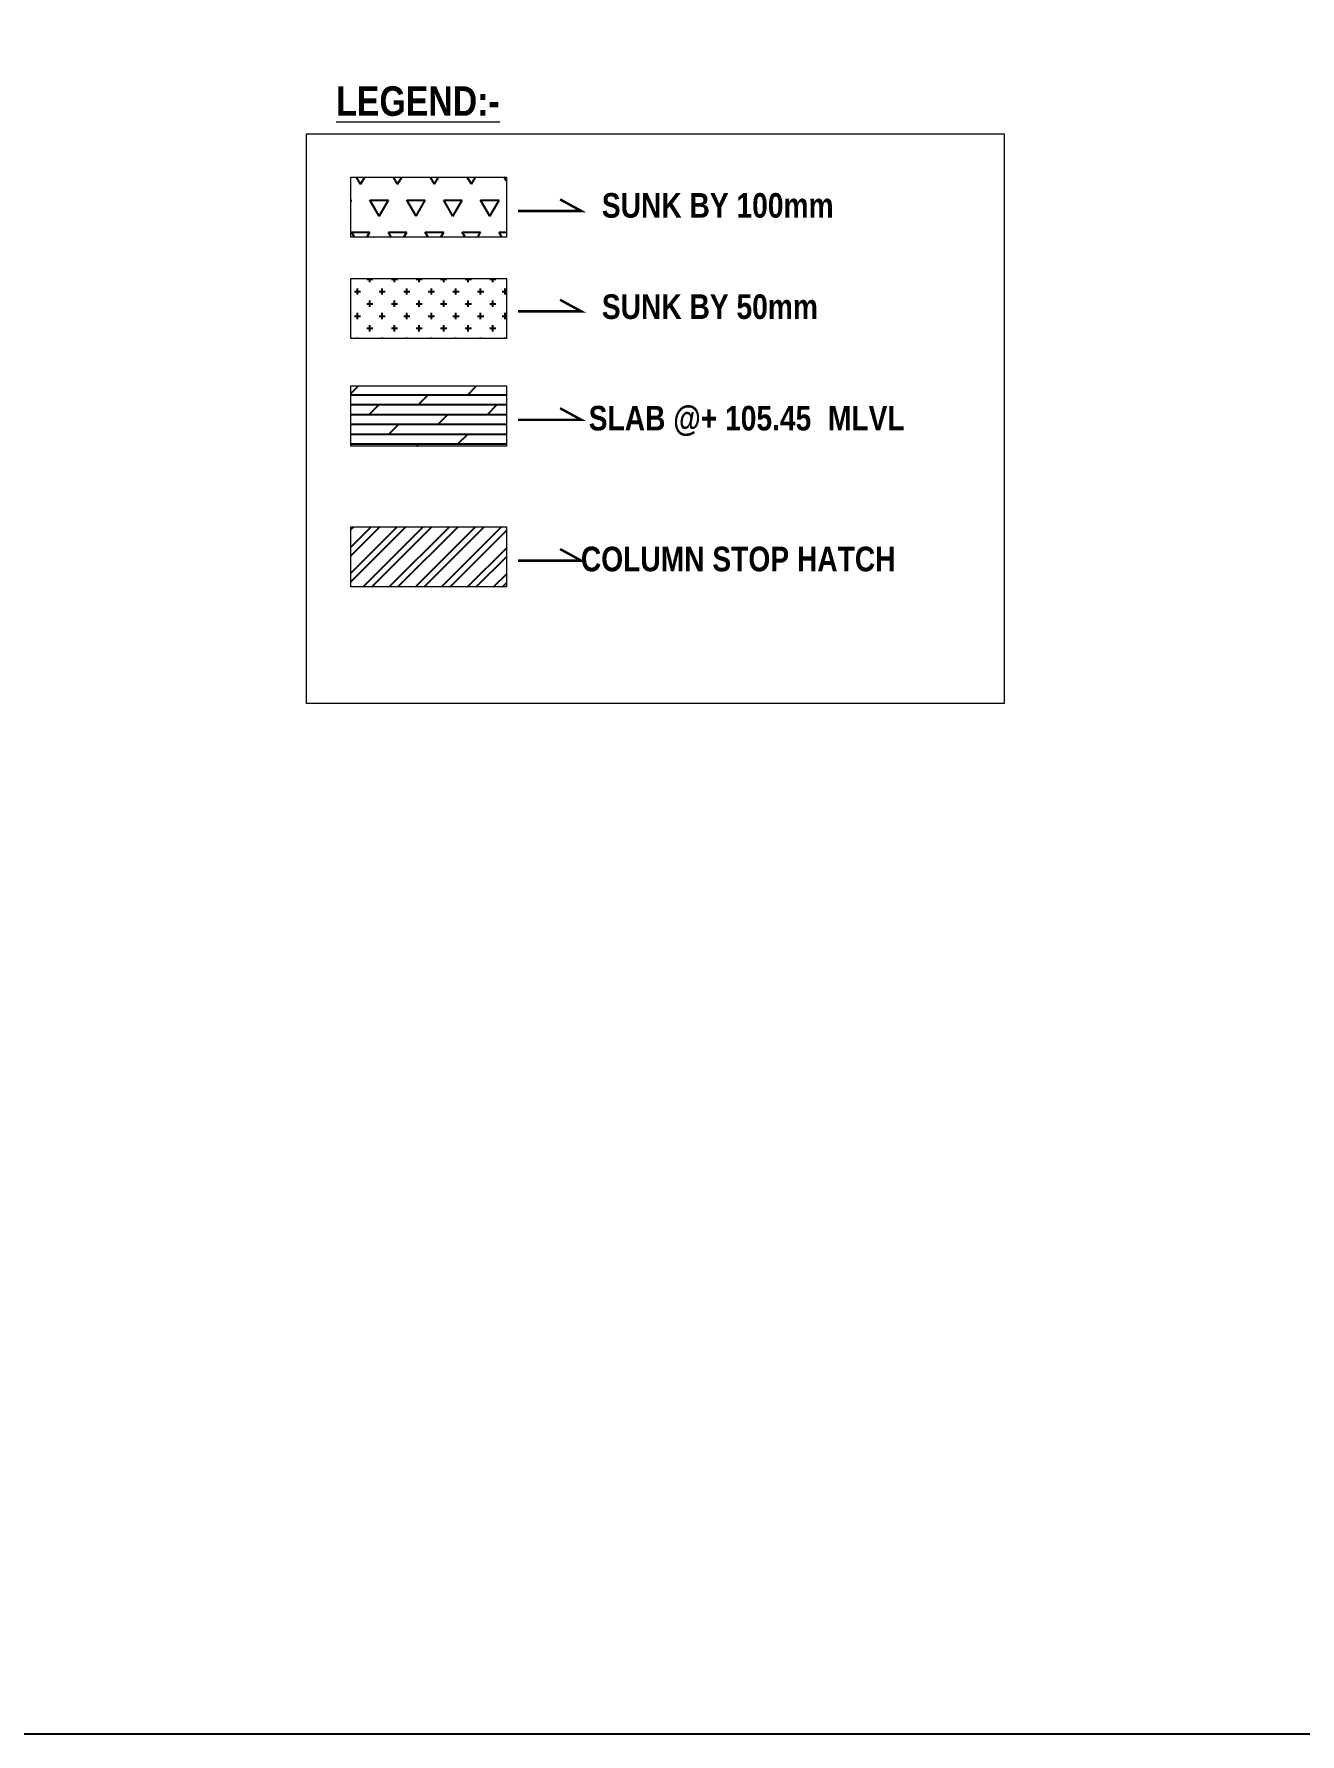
# Model space of a CAD drawing. Header units: millimetres. Extents: x 1798 to 243113, y 1193 to 150435.
# Drawn here: x 156944 to 169807, y 109480 to 126755 of the extents above; entities that cross this region are included whole.
import ezdxf

# ---------------------------------------------------------------- set-up
doc = ezdxf.new("R2010")
doc.units = ezdxf.units.MM
for name, color, linetype in [('A-WALL-PATT', 7, 'Continuous'), ('beam', 4, 'Continuous'), ('sub title', 22, 'Continuous'), ('TOILET SUNK BY80', 240, 'Continuous')]:
    doc.layers.add(name, color=color, linetype=linetype)
doc.layers.add('Column outline', color=5, linetype='Continuous', lineweight=0)
doc.styles.add('sd', font='ARIALNB.TTF')

msp = doc.modelspace()

# ---------------------------------------------------------------- hatches: boundary and pattern name
at = {"layer": 'A-WALL-PATT'}
h = msp.add_hatch(dxfattribs=at)
h.set_pattern_fill('CROSS', color=8, scale=500)
h.set_pattern_definition([(0, (97450.4, 144388.79), (125, 125), [62.5, -187.5]), (90, (97481.65, 144357.54), (-125, 125), [62.5, -187.5])])
h.paths.add_polyline_path([(160163, 124271.6), (161744.2, 124271.6), (161744.2, 123660.7), (160163, 123660.7)])
h = msp.add_hatch(dxfattribs=at)
h.set_pattern_fill('DOLMIT', color=8, scale=400)
h.set_pattern_definition([(0, (97450.4, 144388.79), (0, 100), []), (45, (97450.4, 144388.8), (-200, 200), [141.4214, -282.8427])])
h.paths.add_polyline_path([(160163, 123178.6), (161744.2, 123178.6), (161744.2, 122567.6), (160163, 122567.6)])
at = {"layer": 'A-WALL-PATT', "ltscale": 25}
h = msp.add_hatch(dxfattribs=at)
h.set_pattern_fill('ANSI32', color=8, scale=500, angle=180)
h.set_pattern_definition([(225, (97450.4, 144388.79), (132.5825, -132.5825), []), (225, (97362.01, 144388.79), (132.5825, -132.5825), [])])
h.paths.add_polyline_path([(160163, 121747.5), (161744.2, 121747.5), (161744.2, 121136.6), (160163, 121136.6)])
at = {"layer": 'TOILET SUNK BY80'}
h = msp.add_hatch(dxfattribs=at)
h.set_pattern_fill('TRIANG', color=8, scale=1000, style=0)
h.set_pattern_definition([(60, (97450.4, 144388.8), (-187.5, 324.7595), [187.5, -187.5]), (120, (97450.4, 144388.8), (-375, 2e-07), [187.5, -187.5]), (0, (97356.65, 144551.17), (187.5, 324.7595), [187.5, -187.5])])
h.paths.add_polyline_path([(160163, 125300.5), (161744.2, 125300.5), (161744.2, 124689.6), (160163, 124689.6)])

# ---------------------------------------------------------------- linework, layer by layer
at = {"layer": 'beam', "color": 4}
msp.add_lwpolyline([(243113, 109480.4), (43525, 109480.4), (43525, 150435.4), (243113, 150435.4)], close=True, dxfattribs=at)
at = {"layer": 'Column outline'}
for points in [[(159713.4, 125741), (166801.5, 125741), (166801.5, 119953.3), (159713.4, 119953.3)], [(160163, 125300.5), (161744.2, 125300.5), (161744.2, 124689.6), (160163, 124689.6)], [(160163, 124271.6), (161744.2, 124271.6), (161744.2, 123660.7), (160163, 123660.7)], [(160163, 123178.6), (161744.2, 123178.6), (161744.2, 122567.6), (160163, 122567.6)], [(160163, 121747.5), (161744.2, 121747.5), (161744.2, 121136.6), (160163, 121136.6)]]:
    msp.add_lwpolyline(points, close=True, dxfattribs=at)
at = {"layer": 'sub title', "color": 4, "const_width": 25}
for points in [[(161862, 124956.2), (162505, 124956.2), (162289, 125074.2)], [(161862, 123936.2), (162505, 123936.2), (162289, 124054.2)], [(161862, 122834.3), (162505, 122834.3), (162289, 122952.3)], [(161862, 121403.2), (162505, 121403.2), (162289, 121521.2)]]:
    msp.add_lwpolyline(points, dxfattribs=at)

# ---------------------------------------------------------------- texts
at = {"layer": 'sub title', "color": 4, "lineweight": 18, "style": 'sd'}
for s, height, p in [('%%ULEGEND:-', 300, (160015.1, 125923.3)), ('SUNK BY 100mm', 250, (162713.6, 124888.1))]:
    msp.add_text(s, height=height, dxfattribs=at).set_placement(p)
at = {"layer": 'sub title', "color": 4, "style": 'sd'}
for s, p in [('SUNK BY 50mm', (162713.6, 123859.2)), (' SLAB @+', (162500.5, 122726.2)), (' 105.45', (163885.8, 122726.2)), ('MLVL', (165010.4, 122726.2)), ('COLUMN STOP HATCH', (162500.5, 121295.1))]:
    msp.add_text(s, height=250, dxfattribs=at).set_placement(p)

doc.saveas('drawing.dxf')
